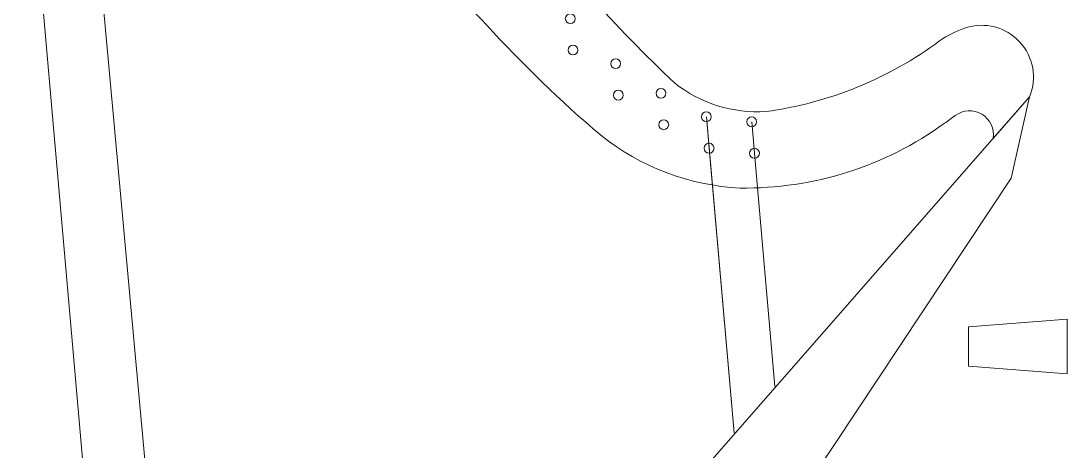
# Model space of a CAD drawing. Header units: inches. Extents: x -25.4 to 25.4, y -23 to 23.1.
# Drawn here: x -25.42 to 1.1, y -5.7 to 5.21 of the extents above; entities that cross this region are included whole.
import ezdxf

# ---------------------------------------------------------------- set-up
doc = ezdxf.new("R2010")
doc.units = ezdxf.units.IN
doc.header["$MEASUREMENT"] = 0
doc.layers.add('Layer 1', color=7, linetype='Continuous', true_color=0xffffff)

msp = doc.modelspace()

# ---------------------------------------------------------------- linework, layer by layer
at = {"layer": 'Layer 1', "lineweight": 9}
for points in [[(-25.416, 11.979), (-25.416, 11.979), (-22.559, -20.669), (-22.559, -20.669)], [(-23.921, 12.109), (-23.921, 12.109), (-20.911, -20.803), (-20.911, -20.803)], [(0.155, 3.286), (0.155, 3.286), (-20.911, -20.803), (-20.911, -20.803)], [(0.155, 3.286), (0.155, 3.286), (-0.315, 1.219), (-0.315, 1.219)], [(-8.04, 2.78), (-8.04, 2.78), (-7.97, 1.983), (-7.97, 1.983)], [(-8.04, 2.78), (-8.04, 2.78), (-7.338, -5.238), (-7.338, -5.238)], [(-6.89, 2.652), (-6.89, 2.652), (-6.82, 1.855), (-6.82, 1.855)], [(-7.97, 1.983), (-7.97, 1.983), (-7.338, -5.238), (-7.338, -5.238)], [(-6.82, 1.855), (-6.82, 1.855), (-6.302, -4.06), (-6.302, -4.06)], [(-14.911, -20.803), (-14.911, -20.803), (-0.315, 1.219), (-0.315, 1.219)]]:
    msp.add_open_spline(points, degree=3, dxfattribs=at)
at = {"layer": 'Layer 1', "color": 6, "lineweight": 9, "true_color": 0xff00ff}
for points in [[(-13.007, 8.22), (-11.73, 6.594), (-10.338, 5.061), (-8.843, 3.633)], [(-13.615, 5.112), (-13.868, 5.385), (-14.13, 5.649), (-14.401, 5.904)], [(-13.615, 5.112), (-12.708, 4.118), (-11.74, 3.183), (-10.715, 2.311)], [(-1.472, 5.034), (-1.704, 4.956), (-1.924, 4.845), (-2.126, 4.706)], [(-6.531, 2.913), (-4.935, 3.129), (-3.419, 3.746), (-2.126, 4.706)], [(-8.843, 3.633), (-8.187, 3.117), (-7.364, 2.86), (-6.531, 2.913)], [(-0.766, 2.232), (-0.766, 2.232), (0.155, 3.286), (0.155, 3.286)], [(-2.003, 2.614), (-1.91, 2.674), (-1.821, 2.74), (-1.735, 2.81)], [(-7.185, 0.973), (-5.326, 0.947), (-3.508, 1.523), (-2.003, 2.614)], [(-10.715, 2.311), (-9.709, 1.504), (-8.473, 1.035), (-7.185, 0.973)], [(-1.396, -2.545), (-1.396, -2.545), (1.104, -2.353), (1.104, -2.353)], [(1.104, -3.737), (1.104, -3.737), (1.104, -2.353), (1.104, -2.353)], [(-1.396, -3.545), (-1.396, -3.545), (-1.396, -2.545), (-1.396, -2.545)], [(-1.396, -3.545), (-1.396, -3.545), (1.104, -3.737), (1.104, -3.737)]]:
    msp.add_open_spline(points, degree=3, dxfattribs=at)
for points, knots in [([(-11.365, 5.27), (-11.365, 5.339), (-11.42, 5.395), (-11.49, 5.395), (-11.49, 5.395), (-11.559, 5.395), (-11.615, 5.339), (-11.615, 5.27), (-11.615, 5.27), (-11.615, 5.201), (-11.559, 5.145), (-11.49, 5.145), (-11.49, 5.145), (-11.42, 5.145), (-11.365, 5.201), (-11.365, 5.27)], [0, 0, 0, 0, 0.2, 0.2, 0.2, 0.2, 0.4, 0.4, 0.4, 0.4, 0.6, 0.6, 0.6, 0.6, 1, 1, 1, 1]), ([(0.155, 3.286), (0.351, 3.76), (0.252, 4.305), (-0.098, 4.681), (-0.098, 4.681), (-0.448, 5.057), (-0.985, 5.195), (-1.472, 5.034)], [0, 0, 0, 0, 0.333333, 0.333333, 0.333333, 0.333333, 1, 1, 1, 1]), ([(-11.295, 4.473), (-11.295, 4.542), (-11.351, 4.598), (-11.42, 4.598), (-11.42, 4.598), (-11.489, 4.598), (-11.545, 4.542), (-11.545, 4.473), (-11.545, 4.473), (-11.545, 4.404), (-11.489, 4.348), (-11.42, 4.348), (-11.42, 4.348), (-11.351, 4.348), (-11.295, 4.404), (-11.295, 4.473)], [0, 0, 0, 0, 0.2, 0.2, 0.2, 0.2, 0.4, 0.4, 0.4, 0.4, 0.6, 0.6, 0.6, 0.6, 1, 1, 1, 1]), ([(-10.215, 4.126), (-10.215, 4.195), (-10.27, 4.251), (-10.34, 4.251), (-10.34, 4.251), (-10.409, 4.251), (-10.465, 4.195), (-10.465, 4.126), (-10.465, 4.126), (-10.465, 4.057), (-10.409, 4.001), (-10.34, 4.001), (-10.34, 4.001), (-10.27, 4.001), (-10.215, 4.057), (-10.215, 4.126)], [0, 0, 0, 0, 0.2, 0.2, 0.2, 0.2, 0.4, 0.4, 0.4, 0.4, 0.6, 0.6, 0.6, 0.6, 1, 1, 1, 1]), ([(-10.145, 3.329), (-10.145, 3.398), (-10.201, 3.454), (-10.27, 3.454), (-10.27, 3.454), (-10.339, 3.454), (-10.395, 3.398), (-10.395, 3.329), (-10.395, 3.329), (-10.395, 3.26), (-10.339, 3.204), (-10.27, 3.204), (-10.27, 3.204), (-10.201, 3.204), (-10.145, 3.26), (-10.145, 3.329)], [0, 0, 0, 0, 0.2, 0.2, 0.2, 0.2, 0.4, 0.4, 0.4, 0.4, 0.6, 0.6, 0.6, 0.6, 1, 1, 1, 1]), ([(-9.065, 3.375), (-9.065, 3.444), (-9.12, 3.5), (-9.19, 3.5), (-9.19, 3.5), (-9.259, 3.5), (-9.315, 3.444), (-9.315, 3.375), (-9.315, 3.375), (-9.315, 3.306), (-9.259, 3.25), (-9.19, 3.25), (-9.19, 3.25), (-9.12, 3.25), (-9.065, 3.306), (-9.065, 3.375)], [0, 0, 0, 0, 0.2, 0.2, 0.2, 0.2, 0.4, 0.4, 0.4, 0.4, 0.6, 0.6, 0.6, 0.6, 1, 1, 1, 1]), ([(-0.766, 2.232), (-0.731, 2.476), (-0.846, 2.718), (-1.058, 2.844), (-1.058, 2.844), (-1.27, 2.971), (-1.537, 2.957), (-1.735, 2.81)], [0, 0, 0, 0, 0.333333, 0.333333, 0.333333, 0.333333, 1, 1, 1, 1]), ([(-8.995, 2.578), (-8.995, 2.647), (-9.051, 2.703), (-9.12, 2.703), (-9.12, 2.703), (-9.189, 2.703), (-9.245, 2.647), (-9.245, 2.578), (-9.245, 2.578), (-9.245, 2.509), (-9.189, 2.453), (-9.12, 2.453), (-9.12, 2.453), (-9.051, 2.453), (-8.995, 2.509), (-8.995, 2.578)], [0, 0, 0, 0, 0.2, 0.2, 0.2, 0.2, 0.4, 0.4, 0.4, 0.4, 0.6, 0.6, 0.6, 0.6, 1, 1, 1, 1]), ([(-7.915, 2.78), (-7.915, 2.849), (-7.97, 2.905), (-8.04, 2.905), (-8.04, 2.905), (-8.109, 2.905), (-8.165, 2.849), (-8.165, 2.78), (-8.165, 2.78), (-8.165, 2.711), (-8.109, 2.655), (-8.04, 2.655), (-8.04, 2.655), (-7.97, 2.655), (-7.915, 2.711), (-7.915, 2.78)], [0, 0, 0, 0, 0.2, 0.2, 0.2, 0.2, 0.4, 0.4, 0.4, 0.4, 0.6, 0.6, 0.6, 0.6, 1, 1, 1, 1]), ([(-6.765, 2.652), (-6.765, 2.721), (-6.82, 2.777), (-6.89, 2.777), (-6.89, 2.777), (-6.959, 2.777), (-7.015, 2.721), (-7.015, 2.652), (-7.015, 2.652), (-7.015, 2.583), (-6.959, 2.527), (-6.89, 2.527), (-6.89, 2.527), (-6.82, 2.527), (-6.765, 2.583), (-6.765, 2.652)], [0, 0, 0, 0, 0.2, 0.2, 0.2, 0.2, 0.4, 0.4, 0.4, 0.4, 0.6, 0.6, 0.6, 0.6, 1, 1, 1, 1]), ([(-7.845, 1.983), (-7.845, 2.052), (-7.901, 2.108), (-7.97, 2.108), (-7.97, 2.108), (-8.039, 2.108), (-8.095, 2.052), (-8.095, 1.983), (-8.095, 1.983), (-8.095, 1.914), (-8.039, 1.858), (-7.97, 1.858), (-7.97, 1.858), (-7.901, 1.858), (-7.845, 1.914), (-7.845, 1.983)], [0, 0, 0, 0, 0.2, 0.2, 0.2, 0.2, 0.4, 0.4, 0.4, 0.4, 0.6, 0.6, 0.6, 0.6, 1, 1, 1, 1]), ([(-6.695, 1.855), (-6.695, 1.924), (-6.751, 1.98), (-6.82, 1.98), (-6.82, 1.98), (-6.889, 1.98), (-6.945, 1.924), (-6.945, 1.855), (-6.945, 1.855), (-6.945, 1.786), (-6.889, 1.73), (-6.82, 1.73), (-6.82, 1.73), (-6.751, 1.73), (-6.695, 1.786), (-6.695, 1.855)], [0, 0, 0, 0, 0.2, 0.2, 0.2, 0.2, 0.4, 0.4, 0.4, 0.4, 0.6, 0.6, 0.6, 0.6, 1, 1, 1, 1])]:
    msp.add_open_spline(points, degree=3, knots=knots, dxfattribs=at)

doc.saveas('drawing.dxf')
